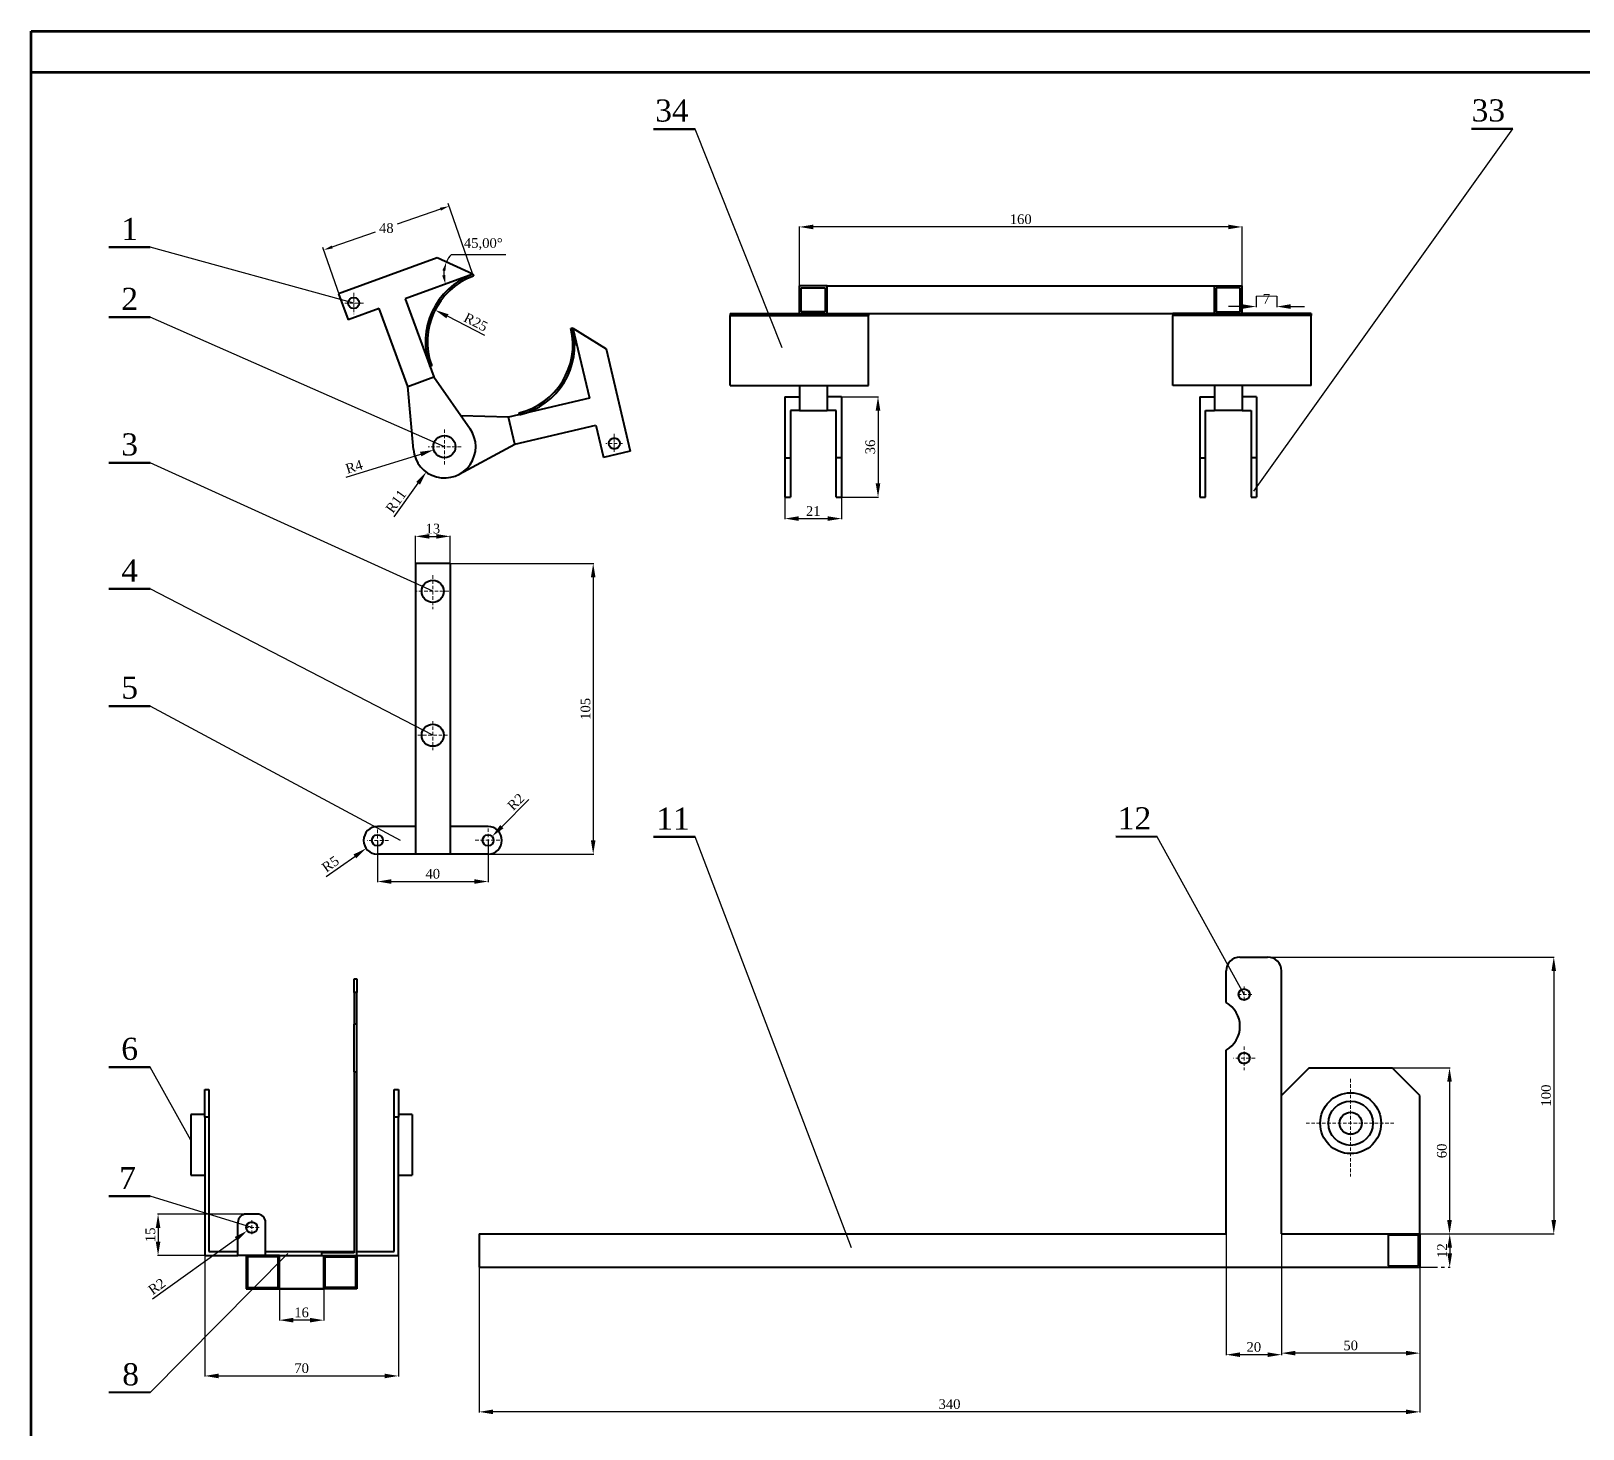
# Model space of a CAD drawing. Header units: millimetres. Extents: x -535 to 3636, y 24 to 870.
# Drawn here: x 2447 to 3008, y 365 to 870 of the extents above; entities that cross this region are included whole.
import ezdxf

# ---------------------------------------------------------------- set-up
doc = ezdxf.new("R2010")
doc.units = ezdxf.units.MM
doc.header["$PDMODE"] = 1
doc.header["$PDSIZE"] = -1
doc.linetypes.add('HIDDEN', pattern=[1.905, 1.27, -0.635])
doc.linetypes.add('PHANTOM', pattern=[12.7, 6.35, -1.27, 1.27, -1.27, 1.27, -1.27])
doc.layers.add('dddd', color=1, linetype='Continuous')
doc.layers.add('jkjhkjk', color=7, linetype='Continuous')
doc.layers.add('NETCOBAN', color=1, linetype='Continuous', lineweight=20)
doc.styles.get("Standard").update_dxf_attribs({"font": 'times_0.ttf'})
doc.dimstyles.new('DAN', dxfattribs={"dimtxt": 3.5, "dimasz": 5, "dimexe": 0.18, "dimexo": 0.0625, "dimgap": 1, "dimtad": 1, "dimdec": 0, "dimrnd": 0.001, "dimzin": 0, "dimdsep": 46, "dimtxsty": 'Standard', "dimcen": 0.09, "dimadec": 0, "dimazin": 0, "dimtfac": 1, "dimtdec": 0, "dimtofl": 0, "dimtmove": 0, "dimatfit": 3, "dimfxl": 1, "dimtolj": 1, "dimtzin": 0, "dimarcsym": 0})
doc.dimstyles.new('ISO-25', dxfattribs={"dimtxt": 2.5, "dimasz": 2.5, "dimexe": 1.25, "dimexo": 0.625, "dimtad": 1, "dimtxsty": 'Standard', "dimcen": 2.5, "dimadec": 0, "dimazin": 0, "dimtfac": 1, "dimtmove": 0, "dimatfit": 3, "dimfxl": 1, "dimarcsym": 0})

# ---------------------------------------------------------------- blocks, each defined once
blk = doc.blocks.new('*D17')
at = {"color": 0, "lineweight": -2}
for p, q in [((2606.56, 782.73), (2597.74, 807.97)), ((2594.96, 805.93), (2579.33, 800.47)), ((2555.87, 792.28), (2571.49, 797.74)), ((2561.24, 766.89), (2552.42, 792.13))]:
    blk.add_line(p, q, dxfattribs=at)
at = {"color": 0, "lineweight": 15}
for points in [[(2594.77, 806.45), (2595.14, 805.41), (2598.07, 807.02)], [(2555.69, 792.8), (2556.05, 791.76), (2552.75, 791.19)]]:
    blk.add_solid(points, dxfattribs=at)
at = {"layer": 'Defpoints', "color": 0, "lineweight": 15}
for p in [(2552.75, 791.19), (2606.89, 781.78), (2561.57, 765.95)]:
    blk.add_point(p, dxfattribs=at)
at = {"color": 0, "insert": (2575.41, 799.1), "char_height": 3.5, "attachment_point": 5}
blk.add_mtext('48', dxfattribs=at)
blk = doc.blocks.new('*D18')
at = {"color": 0, "lineweight": -2, "transparency": 16777216}
blk.add_line((2598.96, 789.61), (2618.65, 789.61), dxfattribs=at)
for start, end in [(137.0261, 155.0957), (173.1653, 182.026)]:
    blk.add_arc((2606.65, 782.44), 10.51, start, end, dxfattribs=at)
at = {"color": 0, "lineweight": 5, "transparency": 16777216}
for points in [[(2595.68, 783.84), (2596.74, 783.54), (2597.11, 786.87)], [(2596.68, 782.18), (2595.6, 781.96), (2596.78, 778.83)]]:
    blk.add_solid(points, dxfattribs=at)
at = {"layer": 'jkjhkjk', "color": 0, "lineweight": 5, "transparency": 16777216}
for p in [(2593.82, 788.4), (2596.18, 781.51), (2606.65, 782.44), (2606.65, 782.44), (2582.23, 773.51)]:
    blk.add_point(p, dxfattribs=at)
at = {"color": 0, "transparency": 16777216, "insert": (2610.46, 793.31), "char_height": 3.5, "attachment_point": 5}
blk.add_mtext('45,00°', dxfattribs=at)
blk = doc.blocks.new('*D19')
at = {"color": 0, "lineweight": -2, "transparency": 16777216}
for p, q in [((2596.34, 720.14), (2596.52, 720.14)), ((2596.43, 720.05), (2596.43, 720.23)), ((2560.86, 709.16), (2587.84, 717.48))]:
    blk.add_line(p, q, dxfattribs=at)
at = {"color": 0, "lineweight": 5, "transparency": 16777216}
blk.add_solid([(2587.59, 718.28), (2588.08, 716.69), (2592.61, 718.96)], dxfattribs=at)
at = {"layer": 'jkjhkjk', "color": 0, "lineweight": 5, "transparency": 16777216}
for p in [(2592.61, 718.96), (2596.43, 720.14)]:
    blk.add_point(p, dxfattribs=at)
at = {"color": 0, "transparency": 16777216, "insert": (2563.76, 712.93), "char_height": 3.5, "attachment_point": 5, "rotation": 17.1542}
blk.add_mtext('\\A1;R4', dxfattribs=at)
blk = doc.blocks.new('*D20')
at = {"color": 0, "lineweight": -2, "transparency": 16777216}
for p, q in [((2596.34, 720.14), (2596.52, 720.14)), ((2596.43, 720.05), (2596.43, 720.23)), ((2578.24, 694.81), (2586.93, 706.91))]:
    blk.add_line(p, q, dxfattribs=at)
at = {"color": 0, "lineweight": 5, "transparency": 16777216}
blk.add_solid([(2586.25, 707.39), (2587.61, 706.42), (2589.85, 710.97)], dxfattribs=at)
at = {"layer": 'jkjhkjk', "color": 0, "lineweight": 5, "transparency": 16777216}
for p in [(2596.43, 720.14), (2589.85, 710.97)]:
    blk.add_point(p, dxfattribs=at)
at = {"color": 0, "transparency": 16777216, "insert": (2578.89, 700.43), "char_height": 3.5, "attachment_point": 5, "rotation": 54.3145}
blk.add_mtext('\\A1;R11', dxfattribs=at)
blk = doc.blocks.new('*D21')
at = {"color": 0, "lineweight": -2, "transparency": 16777216}
for p, q in [((2719.46, 701.84), (2719.46, 693.98)), ((2739.96, 701.84), (2739.96, 693.98)), ((2724.46, 694.16), (2734.96, 694.16))]:
    blk.add_line(p, q, dxfattribs=at)
at = {"color": 0, "lineweight": 5, "transparency": 16777216}
for points in [[(2724.46, 695), (2724.46, 693.33), (2719.46, 694.16)], [(2734.96, 695), (2734.96, 693.33), (2739.96, 694.16)]]:
    blk.add_solid(points, dxfattribs=at)
at = {"layer": 'jkjhkjk', "color": 0, "lineweight": 5, "transparency": 16777216}
for p in [(2719.46, 701.91), (2739.96, 701.91), (2739.96, 694.16)]:
    blk.add_point(p, dxfattribs=at)
at = {"color": 0, "transparency": 16777216, "insert": (2729.71, 696.91), "char_height": 3.5, "attachment_point": 5}
blk.add_mtext('\\A1;21', dxfattribs=at)
blk = doc.blocks.new('*D22')
at = {"color": 0, "lineweight": -2, "transparency": 16777216}
for p, q in [((2740.02, 738.2), (2753.31, 738.2)), ((2753.13, 733.2), (2753.13, 706.91)), ((2740.02, 701.91), (2753.31, 701.91))]:
    blk.add_line(p, q, dxfattribs=at)
at = {"color": 0, "lineweight": 5, "transparency": 16777216}
for points in [[(2752.29, 733.2), (2753.96, 733.2), (2753.13, 738.2)], [(2752.29, 706.91), (2753.96, 706.91), (2753.13, 701.91)]]:
    blk.add_solid(points, dxfattribs=at)
at = {"layer": 'jkjhkjk', "color": 0, "lineweight": 5, "transparency": 16777216}
for p in [(2739.96, 738.2), (2739.96, 701.91), (2753.13, 701.91)]:
    blk.add_point(p, dxfattribs=at)
at = {"color": 0, "transparency": 16777216, "insert": (2750.35, 720.05), "char_height": 3.5, "attachment_point": 5, "rotation": 90}
blk.add_mtext('\\A1;36', dxfattribs=at)
blk = doc.blocks.new('*D23')
at = {"color": 0, "lineweight": -2, "transparency": 16777216}
for p, q in [((2598.51, 677.91), (2650.37, 677.91)), ((2650.19, 672.91), (2650.19, 577.91)), ((2598.51, 572.91), (2650.37, 572.91))]:
    blk.add_line(p, q, dxfattribs=at)
at = {"color": 0, "lineweight": 5, "transparency": 16777216}
for points in [[(2649.35, 672.91), (2651.02, 672.91), (2650.19, 677.91)], [(2649.35, 577.91), (2651.02, 577.91), (2650.19, 572.91)]]:
    blk.add_solid(points, dxfattribs=at)
at = {"layer": 'jkjhkjk', "color": 0, "lineweight": 5, "transparency": 16777216}
for p in [(2598.45, 677.91), (2598.45, 572.91), (2650.19, 572.91)]:
    blk.add_point(p, dxfattribs=at)
at = {"color": 0, "transparency": 16777216, "insert": (2647.41, 625.41), "char_height": 3.5, "attachment_point": 5, "rotation": 90}
blk.add_mtext('\\A1;105', dxfattribs=at)
blk = doc.blocks.new('*D24')
at = {"color": 0, "lineweight": -2, "transparency": 16777216}
for p, q in [((2572.2, 577.84), (2572.2, 562.87)), ((2612.2, 577.84), (2612.2, 562.87)), ((2577.2, 563.05), (2607.2, 563.05))]:
    blk.add_line(p, q, dxfattribs=at)
at = {"color": 0, "lineweight": 5, "transparency": 16777216}
for points in [[(2577.2, 563.88), (2577.2, 562.22), (2572.2, 563.05)], [(2607.2, 563.88), (2607.2, 562.22), (2612.2, 563.05)]]:
    blk.add_solid(points, dxfattribs=at)
at = {"layer": 'jkjhkjk', "color": 0, "lineweight": 5, "transparency": 16777216}
for p in [(2572.2, 577.91), (2612.2, 577.91), (2612.2, 563.05)]:
    blk.add_point(p, dxfattribs=at)
at = {"color": 0, "transparency": 16777216, "insert": (2592.2, 565.83), "char_height": 3.5, "attachment_point": 5}
blk.add_mtext('\\A1;40', dxfattribs=at)
blk = doc.blocks.new('*D25')
at = {"color": 0, "lineweight": -2, "transparency": 16777216}
for p, q in [((2572.11, 577.91), (2572.29, 577.91)), ((2572.2, 577.82), (2572.2, 578)), ((2553.72, 564.9), (2564.02, 572.15))]:
    blk.add_line(p, q, dxfattribs=at)
at = {"color": 0, "transparency": 16777216}
blk.add_solid([(2563.54, 572.83), (2564.5, 571.47), (2568.11, 575.03)], dxfattribs=at)
at = {"layer": 'jkjhkjk', "color": 0, "transparency": 16777216}
for p in [(2572.2, 577.91), (2568.11, 575.03)]:
    blk.add_point(p, dxfattribs=at)
at = {"color": 0, "transparency": 16777216, "insert": (2555.22, 569.36), "char_height": 3.5, "attachment_point": 5, "rotation": 35.1223}
blk.add_mtext('\\A1;R5', dxfattribs=at)
blk = doc.blocks.new('*D26')
at = {"color": 0, "lineweight": -2, "transparency": 16777216}
for p, q in [((2626.93, 592.63), (2617.15, 582.85)), ((2612.11, 577.91), (2612.29, 577.91)), ((2612.2, 577.82), (2612.2, 578))]:
    blk.add_line(p, q, dxfattribs=at)
at = {"color": 0, "lineweight": 5, "transparency": 16777216}
blk.add_solid([(2616.56, 583.44), (2617.74, 582.27), (2613.62, 579.32)], dxfattribs=at)
at = {"layer": 'jkjhkjk', "color": 0, "lineweight": 5, "transparency": 16777216}
for p in [(2612.2, 577.91), (2613.62, 579.32)]:
    blk.add_point(p, dxfattribs=at)
at = {"color": 0, "transparency": 16777216, "insert": (2622.25, 591.84), "char_height": 3.5, "attachment_point": 5, "rotation": 44.9821}
blk.add_mtext('\\A1;R2', dxfattribs=at)
blk = doc.blocks.new('*D27')
at = {"color": 0, "lineweight": -2, "transparency": 16777216}
for p, q in [((2585.95, 677.97), (2585.95, 687.93)), ((2590.95, 687.75), (2593.51, 687.75)), ((2598.51, 677.97), (2598.51, 687.93))]:
    blk.add_line(p, q, dxfattribs=at)
at = {"color": 0, "lineweight": 5, "transparency": 16777216}
for points in [[(2590.95, 688.58), (2590.95, 686.91), (2585.95, 687.75)], [(2593.51, 688.58), (2593.51, 686.91), (2598.51, 687.75)]]:
    blk.add_solid(points, dxfattribs=at)
at = {"layer": 'jkjhkjk', "color": 0, "lineweight": 5, "transparency": 16777216}
for p in [(2598.51, 687.75), (2585.95, 677.91), (2598.51, 677.91)]:
    blk.add_point(p, dxfattribs=at)
at = {"color": 0, "transparency": 16777216, "insert": (2592.23, 690.53), "char_height": 3.5, "attachment_point": 5}
blk.add_mtext('\\A1;13', dxfattribs=at)
blk = doc.blocks.new('*D28')
at = {"color": 0, "lineweight": -2, "transparency": 16777216}
for p, q in [((2509.79, 427.86), (2509.79, 384.26)), ((2579.79, 427.86), (2579.79, 384.26)), ((2514.79, 384.44), (2574.79, 384.44))]:
    blk.add_line(p, q, dxfattribs=at)
at = {"color": 0, "lineweight": 5, "transparency": 16777216}
for points in [[(2514.79, 385.27), (2514.79, 383.6), (2509.79, 384.44)], [(2574.79, 385.27), (2574.79, 383.6), (2579.79, 384.44)]]:
    blk.add_solid(points, dxfattribs=at)
at = {"layer": 'jkjhkjk', "color": 0, "lineweight": 5, "transparency": 16777216}
for p in [(2509.79, 427.92), (2579.79, 427.92), (2579.79, 384.44)]:
    blk.add_point(p, dxfattribs=at)
at = {"color": 0, "transparency": 16777216, "insert": (2544.79, 387.22), "char_height": 3.5, "attachment_point": 5}
blk.add_mtext('\\A1;70', dxfattribs=at)
blk = doc.blocks.new('*D29')
at = {"color": 0, "lineweight": -2, "transparency": 16777216}
for p, q in [((2536.79, 415.86), (2536.79, 404.41)), ((2552.79, 415.86), (2552.79, 404.41)), ((2547.79, 404.59), (2541.79, 404.59))]:
    blk.add_line(p, q, dxfattribs=at)
at = {"color": 0, "lineweight": 5, "transparency": 16777216}
for points in [[(2541.79, 405.42), (2541.79, 403.75), (2536.79, 404.59)], [(2547.79, 405.42), (2547.79, 403.75), (2552.79, 404.59)]]:
    blk.add_solid(points, dxfattribs=at)
at = {"layer": 'jkjhkjk', "color": 0, "lineweight": 5, "transparency": 16777216}
for p in [(2536.79, 415.92), (2552.79, 415.92), (2536.79, 404.59)]:
    blk.add_point(p, dxfattribs=at)
at = {"color": 0, "transparency": 16777216, "insert": (2544.79, 407.37), "char_height": 3.5, "attachment_point": 5}
blk.add_mtext('\\A1;16', dxfattribs=at)
blk = doc.blocks.new('*D30')
at = {"color": 0, "lineweight": -2, "transparency": 16777216}
for p, q in [((2524.72, 442.92), (2492.74, 442.92)), ((2492.92, 437.92), (2492.92, 432.92)), ((2524.72, 427.92), (2492.74, 427.92))]:
    blk.add_line(p, q, dxfattribs=at)
at = {"color": 0, "lineweight": 5, "transparency": 16777216}
for points in [[(2492.08, 437.92), (2493.75, 437.92), (2492.92, 442.92)], [(2492.08, 432.92), (2493.75, 432.92), (2492.92, 427.92)]]:
    blk.add_solid(points, dxfattribs=at)
at = {"layer": 'jkjhkjk', "color": 0, "lineweight": 5, "transparency": 16777216}
for p in [(2524.79, 442.92), (2492.92, 427.92), (2524.79, 427.92)]:
    blk.add_point(p, dxfattribs=at)
at = {"color": 0, "transparency": 16777216, "insert": (2490.14, 435.42), "char_height": 3.5, "attachment_point": 5, "rotation": 90}
blk.add_mtext('\\A1;15', dxfattribs=at)
blk = doc.blocks.new('*D31')
at = {"color": 0, "lineweight": -2, "transparency": 16777216}
for p, q in [((2526.7, 438.08), (2526.88, 438.08)), ((2526.79, 437.99), (2526.79, 438.17)), ((2490.94, 412.31), (2521.1, 433.99))]:
    blk.add_line(p, q, dxfattribs=at)
at = {"color": 0, "lineweight": 5, "transparency": 16777216}
blk.add_solid([(2520.62, 434.67), (2521.59, 433.32), (2525.16, 436.91)], dxfattribs=at)
at = {"layer": 'jkjhkjk', "color": 0, "lineweight": 5, "transparency": 16777216}
for p in [(2526.79, 438.08), (2525.16, 436.91)]:
    blk.add_point(p, dxfattribs=at)
at = {"color": 0, "transparency": 16777216, "insert": (2492.47, 416.8), "char_height": 3.5, "attachment_point": 5, "rotation": 35.7081}
blk.add_mtext('\\A1;R2', dxfattribs=at)
blk = doc.blocks.new('*D32')
at = {"color": 0, "lineweight": -2, "transparency": 16777216}
for p, q in [((2898.97, 435.68), (2898.97, 392.49)), ((2948.97, 435.68), (2948.97, 392.49)), ((2943.97, 392.67), (2903.97, 392.67))]:
    blk.add_line(p, q, dxfattribs=at)
at = {"color": 0, "lineweight": 5, "transparency": 16777216}
for points in [[(2903.97, 393.5), (2903.97, 391.84), (2898.97, 392.67)], [(2943.97, 393.5), (2943.97, 391.84), (2948.97, 392.67)]]:
    blk.add_solid(points, dxfattribs=at)
at = {"layer": 'jkjhkjk', "color": 0, "lineweight": 5, "transparency": 16777216}
for p in [(2898.97, 435.74), (2948.97, 435.74), (2898.97, 392.67)]:
    blk.add_point(p, dxfattribs=at)
at = {"color": 0, "transparency": 16777216, "insert": (2923.97, 395.45), "char_height": 3.5, "attachment_point": 5}
blk.add_mtext('\\A1;50', dxfattribs=at)
blk = doc.blocks.new('*D33')
at = {"color": 0, "lineweight": -2, "transparency": 16777216}
for p, q in [((2878.97, 435.68), (2878.97, 391.93)), ((2898.97, 435.62), (2898.97, 391.93)), ((2893.97, 392.11), (2883.97, 392.11))]:
    blk.add_line(p, q, dxfattribs=at)
at = {"color": 0, "transparency": 16777216}
for points in [[(2883.97, 392.94), (2883.97, 391.28), (2878.97, 392.11)], [(2893.97, 392.94), (2893.97, 391.28), (2898.97, 392.11)]]:
    blk.add_solid(points, dxfattribs=at)
at = {"layer": 'jkjhkjk', "color": 0, "transparency": 16777216}
for p in [(2878.97, 435.74), (2898.97, 435.68), (2878.97, 392.11)]:
    blk.add_point(p, dxfattribs=at)
at = {"color": 0, "transparency": 16777216, "insert": (2888.97, 394.89), "char_height": 3.5, "attachment_point": 5}
blk.add_mtext('\\A1;20', dxfattribs=at)
blk = doc.blocks.new('*D34')
at = {"color": 0, "lineweight": -2, "transparency": 16777216}
for p, q in [((2894.03, 535.74), (2997.56, 535.74)), ((2997.38, 530.74), (2997.38, 440.74)), ((2899.03, 435.74), (2997.56, 435.74))]:
    blk.add_line(p, q, dxfattribs=at)
at = {"color": 0, "lineweight": 5, "transparency": 16777216}
for points in [[(2996.55, 530.74), (2998.21, 530.74), (2997.38, 535.74)], [(2996.55, 440.74), (2998.21, 440.74), (2997.38, 435.74)]]:
    blk.add_solid(points, dxfattribs=at)
at = {"layer": 'jkjhkjk', "color": 0, "lineweight": 5, "transparency": 16777216}
for p in [(2893.97, 535.74), (2898.97, 435.74), (2997.38, 435.74)]:
    blk.add_point(p, dxfattribs=at)
at = {"color": 0, "transparency": 16777216, "insert": (2994.6, 485.74), "char_height": 3.5, "attachment_point": 5, "rotation": 90}
blk.add_mtext('\\A1;100', dxfattribs=at)
blk = doc.blocks.new('*D35')
at = {"color": 0, "lineweight": -2, "transparency": 16777216}
blk.add_line((2611.03, 760.35), (2597.5, 767.25), dxfattribs=at)
at = {"color": 0, "lineweight": 5, "transparency": 16777216}
blk.add_solid([(2597.88, 767.99), (2597.12, 766.51), (2593.05, 769.52)], dxfattribs=at)
at = {"layer": 'jkjhkjk', "color": 0, "lineweight": 5, "transparency": 16777216}
for p in [(2593.05, 769.52), (2615.58, 758.02)]:
    blk.add_point(p, dxfattribs=at)
at = {"color": 0, "transparency": 16777216, "insert": (2607.76, 765.14), "char_height": 3.5, "attachment_point": 5, "rotation": 332.964}
blk.add_mtext('\\A1;R25', dxfattribs=at)
blk = doc.blocks.new('*D36')
at = {"color": 0, "lineweight": -2, "transparency": 16777216}
for p, q in [((2724.71, 778.26), (2724.71, 799.7)), ((2879.71, 799.52), (2729.71, 799.52)), ((2884.71, 777.56), (2884.71, 799.7))]:
    blk.add_line(p, q, dxfattribs=at)
at = {"color": 0, "lineweight": 5, "transparency": 16777216}
for points in [[(2729.71, 800.35), (2729.71, 798.69), (2724.71, 799.52)], [(2879.71, 800.35), (2879.71, 798.69), (2884.71, 799.52)]]:
    blk.add_solid(points, dxfattribs=at)
at = {"layer": 'jkjhkjk', "color": 0, "lineweight": 5, "transparency": 16777216}
for p in [(2724.71, 799.52), (2724.71, 778.2), (2884.71, 777.5)]:
    blk.add_point(p, dxfattribs=at)
at = {"color": 0, "transparency": 16777216, "insert": (2804.71, 802.3), "char_height": 3.5, "attachment_point": 5}
blk.add_mtext('\\A1;160', dxfattribs=at)
blk = doc.blocks.new('*D37')
at = {"color": 0, "lineweight": -2, "transparency": 16777216}
for p, q in [((2608.97, 423.68), (2608.97, 371.28)), ((2948.97, 423.68), (2948.97, 371.28)), ((2943.97, 371.46), (2613.97, 371.46))]:
    blk.add_line(p, q, dxfattribs=at)
at = {"color": 0, "lineweight": 5, "transparency": 16777216}
for points in [[(2613.97, 372.29), (2613.97, 370.63), (2608.97, 371.46)], [(2943.97, 372.29), (2943.97, 370.63), (2948.97, 371.46)]]:
    blk.add_solid(points, dxfattribs=at)
at = {"layer": 'jkjhkjk', "color": 0, "lineweight": 5, "transparency": 16777216}
for p in [(2608.97, 423.74), (2948.97, 423.74), (2608.97, 371.46)]:
    blk.add_point(p, dxfattribs=at)
at = {"color": 0, "transparency": 16777216, "insert": (2778.97, 374.24), "char_height": 3.5, "attachment_point": 5}
blk.add_mtext('\\A1;340', dxfattribs=at)
blk = doc.blocks.new('*D66')
at = {"color": 0, "linetype": 'PHANTOM', "lineweight": -2, "transparency": 16777216}
for p, q in [((2949.03, 435.74), (2959.95, 435.74)), ((2959.77, 430.74), (2959.77, 428.68)), ((2949.03, 423.68), (2959.95, 423.68))]:
    blk.add_line(p, q, dxfattribs=at)
at = {"color": 0, "linetype": 'PHANTOM', "lineweight": 5, "transparency": 16777216}
for points in [[(2958.94, 430.74), (2960.6, 430.74), (2959.77, 435.74)], [(2958.94, 428.68), (2960.6, 428.68), (2959.77, 423.68)]]:
    blk.add_solid(points, dxfattribs=at)
at = {"layer": 'jkjhkjk', "color": 0, "linetype": 'PHANTOM', "lineweight": 5, "transparency": 16777216}
for p in [(2948.97, 435.74), (2948.97, 423.68), (2959.77, 423.68)]:
    blk.add_point(p, dxfattribs=at)
at = {"color": 0, "linetype": 'PHANTOM', "lineweight": 5, "transparency": 16777216, "insert": (2957.02, 429.71), "char_height": 3.5, "attachment_point": 5, "rotation": 90}
blk.add_mtext('\\A1;12', dxfattribs=at)
blk = doc.blocks.new('*D67')
at = {"color": 0, "lineweight": -2}
for p, q in [((2939.03, 495.74), (2959.88, 495.74)), ((2959.7, 490.74), (2959.7, 440.74)), ((2949.09, 435.74), (2959.88, 435.74))]:
    blk.add_line(p, q, dxfattribs=at)
at = {"color": 0, "lineweight": 15}
for points in [[(2958.86, 490.74), (2960.53, 490.74), (2959.7, 495.74)], [(2958.86, 440.74), (2960.53, 440.74), (2959.7, 435.74)]]:
    blk.add_solid(points, dxfattribs=at)
at = {"layer": 'Defpoints', "color": 0, "lineweight": 15}
for p in [(2938.97, 495.74), (2949.03, 435.74), (2959.7, 435.74)]:
    blk.add_point(p, dxfattribs=at)
at = {"color": 0, "lineweight": 15, "insert": (2956.92, 465.74), "char_height": 3.5, "attachment_point": 5, "rotation": 90}
blk.add_mtext('\\A1;60', dxfattribs=at)
blk = doc.blocks.new('*D68')
at = {"color": 0, "lineweight": -2}
for p, q in [((2889.79, 774.46), (2889.79, 770.58)), ((2897.28, 774.46), (2897.28, 770.58)), ((2884.79, 770.76), (2879.79, 770.76)), ((2902.28, 770.76), (2907.28, 770.76))]:
    blk.add_line(p, q, dxfattribs=at)
at = {"color": 0, "lineweight": 15}
for points in [[(2884.79, 771.6), (2884.79, 769.93), (2889.79, 770.76)], [(2902.28, 771.6), (2902.28, 769.93), (2897.28, 770.76)]]:
    blk.add_solid(points, dxfattribs=at)
at = {"layer": 'Defpoints', "color": 0, "lineweight": 15}
for p in [(2889.79, 774.52), (2897.28, 774.52), (2897.28, 770.76)]:
    blk.add_point(p, dxfattribs=at)
at = {"color": 0, "insert": (2893.54, 773.55), "char_height": 3.5, "attachment_point": 5}
blk.add_mtext('\\A1;7', dxfattribs=at)

msp = doc.modelspace()

# ---------------------------------------------------------------- linework, layer by layer
at = {"color": 6, "lineweight": 50}
for p, q in [((2687.0169, 834.8839), (2672.0169, 834.8839)), ((2982.5941, 834.9788), (2967.5941, 834.9788)), ((2490.0954, 792.1591), (2475.0954, 792.1591)), ((2490.0954, 766.9171), (2475.0954, 766.9171)), ((2490.0954, 714.2958), (2475.0954, 714.2958)), ((2490.0954, 668.7772), (2475.0954, 668.7772)), ((2490.0954, 626.4427), (2475.0954, 626.4427)), ((2687.0169, 579.155), (2672.0169, 579.155)), ((2854.0884, 579.155), (2839.0892, 579.3121)), ((2490.0954, 495.9527), (2475.0954, 495.9527)), ((2490.0954, 449.4082), (2475.0954, 449.4082))]:
    msp.add_line(p, q, dxfattribs=at)
at = {"color": 1}
for p, q in [((2718.4797, 755.904), (2687.0169, 834.8839)), ((2888.9355, 704.0218), (2982.5941, 834.9788)), ((2563.611, 772.0194), (2490.0954, 792.1591)), ((2596.4349, 720.1389), (2490.0954, 766.9171)), ((2592.2021, 667.9064), (2490.0954, 714.2958)), ((2592.2021, 615.9064), (2490.0954, 668.7772)), ((2580.5117, 577.9064), (2490.0954, 626.4427)), ((2743.5959, 430.7651), (2687.0169, 579.155)), ((2885.4673, 522.2424), (2854.0884, 579.155)), ((2504.7861, 469.6213), (2490.0954, 495.9527)), ((2526.7861, 438.0778), (2490.0954, 449.4082)), ((2539.8549, 428.6573), (2490.0954, 378.4426))]:
    msp.add_line(p, q, dxfattribs=at)
at = {"color": 7, "linetype": 'Continuous', "lineweight": 40}
for p, q in [((2593.8231, 788.3971), (2558.1366, 775.3407)), ((2606.6502, 782.4417), (2593.8231, 788.3971)), ((2606.6502, 782.4417), (2582.2331, 773.5084)), ((2606.6502, 782.4417), (2606.8907, 781.7844)), ((2558.1366, 775.3407), (2561.5725, 765.9495)), ((2734.7085, 778.1981), (2724.7085, 778.1981)), ((2724.7085, 768.1981), (2724.7085, 778.1981)), ((2725.4085, 777.4981), (2734.0085, 777.4981)), ((2725.4085, 768.8981), (2725.4085, 777.4981)), ((2734.0085, 777.4981), (2734.0085, 768.8981)), ((2734.7085, 768.1981), (2734.7085, 778.1981)), ((2734.7085, 778.1981), (2874.7085, 778.1981)), ((2874.7085, 768.1981), (2874.7085, 778.1981)), ((2874.7085, 778.1981), (2884.7085, 778.1981)), ((2884.0085, 777.4981), (2875.4085, 777.4981)), ((2875.4085, 777.4981), (2875.4085, 768.8981)), ((2884.0085, 768.8981), (2884.0085, 777.4981)), ((2884.7085, 768.1981), (2884.7085, 778.1981)), ((2572.8419, 770.0726), (2561.5725, 765.9495)), ((2583.1496, 741.8989), (2572.8419, 770.0726)), ((2582.2331, 773.5084), (2592.5408, 745.3348)), ((2734.0085, 768.8981), (2725.4085, 768.8981)), ((2875.4085, 768.8981), (2884.0085, 768.8981)), ((2642.822, 762.9669), (2642.1408, 762.8057)), ((2642.822, 762.9669), (2654.8553, 755.5373)), ((2642.822, 762.9669), (2648.8069, 737.6651)), ((2699.7085, 768.1981), (2699.7085, 767.4981)), ((2699.7085, 768.1981), (2749.7085, 768.1981)), ((2699.7085, 767.4981), (2749.7085, 767.4981)), ((2699.7085, 742.1981), (2699.7085, 767.4981)), ((2724.7085, 768.1981), (2734.7085, 768.1981)), ((2749.7085, 768.1981), (2859.7085, 768.1981)), ((2749.7085, 768.1981), (2749.7085, 767.4981)), ((2749.7085, 742.1981), (2749.7085, 767.4981)), ((2909.7085, 768.1981), (2859.7085, 768.1981)), ((2859.7085, 768.1981), (2859.7085, 767.4981)), ((2909.7085, 767.4981), (2859.7085, 767.4981)), ((2859.7085, 742.1981), (2859.7085, 767.4981)), ((2884.7085, 768.1981), (2874.7085, 768.1981)), ((2909.7085, 768.1981), (2909.7085, 767.4981)), ((2909.7085, 742.1981), (2909.7085, 767.4981)), ((2654.8553, 755.5373), (2663.6026, 718.5578)), ((2591.8238, 749.3318), (2591.1664, 749.0913)), ((2583.1496, 741.8989), (2592.5408, 745.3348)), ((2585.1871, 719.1322), (2583.1496, 741.8989)), ((2592.5408, 745.3348), (2605.6766, 726.6285)), ((2699.7085, 742.1981), (2749.7085, 742.1981)), ((2724.7085, 742.1981), (2724.7085, 738.1981)), ((2734.7085, 742.1981), (2734.7085, 738.1981)), ((2909.7085, 742.1981), (2859.7085, 742.1981)), ((2874.7085, 742.1981), (2874.7085, 738.1981)), ((2884.7085, 742.1981), (2884.7085, 738.1981)), ((2648.8069, 737.6651), (2619.6126, 730.7594)), ((2719.4585, 738.1981), (2724.7085, 738.1981)), ((2719.4585, 738.1981), (2719.4585, 716.1173)), ((2724.7085, 738.1981), (2724.7085, 733.1981)), ((2734.7085, 738.1981), (2734.7085, 733.1981)), ((2739.9585, 738.1981), (2734.7085, 738.1981)), ((2739.9585, 738.1981), (2739.9585, 716.1173)), ((2869.4585, 738.1981), (2874.7085, 738.1981)), ((2869.4585, 738.1981), (2869.4585, 716.1173)), ((2874.7085, 738.1981), (2874.7085, 733.1981)), ((2884.7085, 738.1981), (2884.7085, 733.1981)), ((2889.9585, 738.1981), (2884.7085, 738.1981)), ((2889.9585, 738.1981), (2889.9585, 716.1173)), ((2619.6126, 730.7594), (2602.4233, 731.2615)), ((2621.9145, 721.0279), (2619.6126, 730.7594)), ((2623.344, 732.3614), (2623.5052, 731.6801)), ((2724.7085, 733.1981), (2721.4585, 733.1981)), ((2721.4585, 733.1981), (2721.4585, 716.1173)), ((2724.7085, 733.1981), (2734.7085, 733.1981)), ((2737.9585, 733.1981), (2734.7085, 733.1981)), ((2737.9585, 716.1173), (2737.9585, 733.1981)), ((2871.4585, 733.1981), (2874.7085, 733.1981)), ((2871.4585, 716.1173), (2871.4585, 733.1981)), ((2884.7085, 733.1981), (2874.7085, 733.1981)), ((2884.7085, 733.1981), (2887.9585, 733.1981)), ((2887.9585, 733.1981), (2887.9585, 716.1173)), ((2621.9145, 721.0279), (2651.1088, 727.9336)), ((2651.1088, 727.9336), (2653.8711, 716.2559)), ((2601.7868, 710.195), (2621.9145, 721.0279)), ((2663.6026, 718.5578), (2653.8711, 716.2559)), ((2719.4585, 716.1173), (2721.4585, 716.1173)), ((2719.4585, 716.1173), (2719.4585, 701.9054)), ((2721.4585, 716.1173), (2721.4585, 701.9054)), ((2739.9585, 716.1173), (2737.9585, 716.1173)), ((2737.9585, 701.9054), (2737.9585, 716.1173)), ((2739.9585, 716.1173), (2739.9585, 701.9054)), ((2869.4585, 716.1173), (2869.4585, 701.9054)), ((2869.4585, 716.1173), (2871.4585, 716.1173)), ((2871.4585, 701.9054), (2871.4585, 716.1173)), ((2889.9585, 716.1173), (2887.9585, 716.1173)), ((2887.9585, 716.1173), (2887.9585, 701.9054)), ((2889.9585, 716.1173), (2889.9585, 701.9054)), ((2719.4585, 701.9054), (2721.4585, 701.9054)), ((2737.9585, 701.9054), (2739.9585, 701.9054)), ((2869.4585, 701.9054), (2871.4585, 701.9054)), ((2887.9585, 701.9054), (2889.9585, 701.9054)), ((2598.4521, 677.9064), (2585.9521, 677.9064)), ((2585.9521, 677.9064), (2585.9521, 572.9064)), ((2598.4521, 677.9064), (2598.4521, 572.9064)), ((2585.9521, 582.9064), (2572.2021, 582.9064)), ((2612.2021, 582.9064), (2598.4521, 582.9064)), ((2585.9521, 572.9064), (2572.2021, 572.9064)), ((2598.4521, 572.9064), (2585.9521, 572.9064)), ((2612.2021, 572.9064), (2598.4521, 572.9064)), ((2883.9673, 535.7424), (2893.9673, 535.7424)), ((2563.7861, 527.918), (2564.7861, 527.918)), ((2563.7861, 522.918), (2563.7861, 527.918)), ((2564.7861, 527.918), (2564.7861, 522.918)), ((2878.9673, 519.4027), (2878.9673, 530.7424)), ((2898.9673, 485.7424), (2898.9673, 530.7424)), ((2564.7861, 522.918), (2563.7861, 522.918)), ((2563.7861, 522.918), (2563.7861, 511.5782)), ((2564.7861, 511.5782), (2564.7861, 522.918)), ((2563.7861, 494.2577), (2563.7861, 511.5782)), ((2564.7861, 511.5782), (2563.7861, 511.5782)), ((2564.7861, 494.2577), (2564.7861, 511.5782)), ((2878.9673, 435.7424), (2878.9673, 502.0822)), ((2563.7861, 494.2577), (2563.7861, 428.918)), ((2563.7861, 494.2577), (2564.7861, 494.2577)), ((2564.7861, 427.918), (2564.7861, 494.2577)), ((2908.9673, 495.7424), (2898.9673, 485.7424)), ((2908.9673, 495.7424), (2938.9673, 495.7424)), ((2948.9673, 485.7424), (2938.9673, 495.7424)), ((2509.7861, 487.918), (2511.2861, 487.918)), ((2509.7861, 477.918), (2509.7861, 487.918)), ((2511.2861, 487.918), (2511.2861, 477.918)), ((2578.2861, 487.918), (2579.7861, 487.918)), ((2578.2861, 477.918), (2578.2861, 487.918)), ((2579.7861, 487.918), (2579.7861, 477.918)), ((2898.9673, 435.7424), (2898.9673, 485.7424)), ((2948.9673, 435.7424), (2948.9673, 485.7424)), ((2509.7861, 478.918), (2504.7861, 478.918)), ((2504.7861, 478.918), (2504.7861, 456.918)), ((2511.2861, 477.918), (2509.7861, 477.918)), ((2509.7861, 477.918), (2509.7861, 427.918)), ((2511.2861, 477.918), (2511.2861, 429.418)), ((2578.2861, 429.418), (2578.2861, 477.918)), ((2579.7861, 477.918), (2578.2861, 477.918)), ((2584.7861, 478.918), (2579.7861, 478.918)), ((2579.7861, 427.918), (2579.7861, 477.918)), ((2584.7861, 478.918), (2584.7861, 456.918)), ((2504.7861, 456.918), (2509.7861, 456.918)), ((2579.7861, 456.918), (2584.7861, 456.918)), ((2521.7861, 427.918), (2521.7861, 439.918)), ((2528.7861, 442.918), (2524.7861, 442.918)), ((2531.7861, 427.918), (2531.7861, 439.918)), ((2608.9673, 435.7424), (2608.9673, 423.7424)), ((2608.9673, 435.7424), (2878.9673, 435.7424)), ((2898.9673, 435.7424), (2948.9673, 435.7424)), ((2948.4673, 435.2424), (2937.4673, 435.2424)), ((2937.4673, 435.2424), (2937.4673, 424.2424)), ((2948.4673, 424.2424), (2948.4673, 435.2424)), ((2948.9673, 435.7424), (2948.9673, 423.7424)), ((2509.7861, 427.918), (2521.7861, 427.918)), ((2511.2861, 429.418), (2521.7861, 429.418)), ((2524.7861, 427.918), (2521.7861, 427.918)), ((2524.7861, 427.918), (2524.7861, 415.918)), ((2536.7861, 427.918), (2524.7861, 427.918)), ((2525.2861, 427.418), (2525.2861, 416.418)), ((2536.2861, 427.418), (2525.2861, 427.418)), ((2531.7861, 429.418), (2563.7861, 429.418)), ((2536.2861, 416.418), (2536.2861, 427.418)), ((2536.7861, 415.918), (2536.7861, 427.918)), ((2536.7861, 427.918), (2552.0324, 427.918)), ((2552.0324, 428.918), (2552.0324, 427.918)), ((2563.7861, 428.918), (2552.0324, 428.918)), ((2552.0324, 427.918), (2552.7861, 427.918)), ((2552.7861, 415.918), (2552.7861, 427.918)), ((2552.7861, 427.918), (2564.7861, 427.918)), ((2553.2861, 427.418), (2564.2861, 427.418)), ((2553.2861, 416.418), (2553.2861, 427.418)), ((2564.2861, 427.418), (2564.2861, 416.418)), ((2564.7861, 429.418), (2578.2861, 429.418)), ((2564.7861, 427.918), (2564.7861, 415.918)), ((2564.7861, 427.918), (2579.7861, 427.918)), ((2608.9673, 423.7424), (2948.9673, 423.7424)), ((2937.4673, 424.2424), (2948.4673, 424.2424)), ((2524.7861, 415.918), (2536.7861, 415.918)), ((2525.2861, 416.418), (2536.2861, 416.418)), ((2552.7861, 415.918), (2536.7861, 415.918)), ((2564.7861, 415.918), (2552.7861, 415.918)), ((2564.2861, 416.418), (2553.2861, 416.418))]:
    msp.add_line(p, q, dxfattribs=at)
at = {"color": 5, "linetype": 'HIDDEN', "lineweight": 15}
for p, q in [((2563.611, 775.6963), (2563.611, 767.9875)), ((2567.1238, 772.0194), (2560.4475, 772.0194)), ((2596.4349, 726.3586), (2596.4349, 713.6701)), ((2657.8161, 724.8192), (2657.8161, 718.223)), ((2602.4106, 720.1389), (2590.5583, 720.1389)), ((2660.7975, 721.2994), (2654.7882, 721.2994)), ((2592.2021, 673.7309), (2592.2021, 661.4552)), ((2597.9809, 667.9064), (2586.3782, 667.9064)), ((2592.2021, 620.9847), (2592.2021, 610.4956)), ((2597.5253, 615.9064), (2586.7998, 615.9064)), ((2576.1849, 577.9064), (2568.5257, 577.9064)), ((2572.2021, 581.8121), (2572.2021, 573.8458)), ((2616.4414, 577.9964), (2607.4063, 577.9964)), ((2612.2021, 582.2137), (2612.2021, 573.6329)), ((2888.244, 522.2424), (2882.6063, 522.2424)), ((2885.4673, 525.1721), (2885.4673, 519.4928)), ((2889.4149, 499.2424), (2881.6616, 499.2424)), ((2885.4673, 503.4991), (2885.4673, 494.8921)), ((2923.9673, 491.739), (2923.9673, 456.5144)), ((2939.6133, 475.7424), (2907.9413, 475.7424)), ((2529.4255, 438.0778), (2524.1871, 438.0778)), ((2526.7861, 440.7721), (2526.7861, 435.2898))]:
    msp.add_line(p, q, dxfattribs=at)
at = {"linetype": 'ByBlock', "lineweight": 15}
msp.add_line((2889.7869, 774.5237), (2897.2834, 774.5237), dxfattribs=at)
at = {"lineweight": 40}
msp.add_line((2536.7861, 415.918), (2552.7861, 415.918), dxfattribs=at)
at = {"color": 6, "lineweight": 40}
msp.add_line((2490.0954, 378.4426), (2475.0954, 378.4426), dxfattribs=at)
at = {"color": 7, "linetype": 'Continuous', "lineweight": 40}
for centre, radius in [((2563.611, 772.0194), 2), ((2596.4349, 720.1389), 4), ((2657.8161, 721.2994), 2), ((2592.2021, 667.9064), 4), ((2592.2021, 615.9064), 4), ((2572.2021, 577.9064), 2), ((2612.2021, 577.9064), 2), ((2885.4673, 522.2424), 2), ((2885.4673, 499.2424), 2), ((2923.9673, 475.7424), 11), ((2923.9673, 475.7424), 8), ((2923.9673, 475.7424), 4)]:
    msp.add_circle(centre, radius, dxfattribs=at)
at = {"lineweight": 40}
msp.add_circle((2526.7861, 438.0778), 2, dxfattribs=at)
at = {"color": 7, "linetype": 'Continuous', "lineweight": 40}
for centre, radius, start, end in [((2615.5835, 758.0246), 26, 110.095676, 200.095676), ((2615.5835, 758.0246), 25.3, 110.095676, 200.095676), ((2617.5202, 756.9819), 26, 283.308287, 13.308287), ((2617.5202, 756.9819), 25.3, 283.308287, 13.308287), ((2596.4349, 720.1389), 11.2927, 185.114231, 35.077121), ((2572.2021, 577.9064), 5, 90, 180), ((2572.2021, 577.9064), 5, 180, 270), ((2612.2021, 577.9064), 5, 0, 90), ((2612.2021, 577.9064), 5, 270, 0), ((2883.9673, 530.7424), 5, 90, 180), ((2893.9673, 530.7424), 5, 0, 90), ((2873.9673, 510.7424), 10, 300, 60), ((2524.7861, 439.918), 3, 90, 180), ((2528.7861, 439.918), 3, 0, 90)]:
    msp.add_arc(centre, radius, start, end, dxfattribs=at)
at = {"layer": 'dddd', "lineweight": 70}
for p, q in [((2446.9985, 870.2911), (3635.9985, 870.2911)), ((2446.9985, 29.2911), (2446.9985, 870.2911)), ((3635.9985, 855.2911), (2446.9985, 855.2911))]:
    msp.add_line(p, q, dxfattribs=at)

# ---------------------------------------------------------------- texts
at = {"layer": 'NETCOBAN', "color": 6, "char_height": 8, "width": 7.978989, "attachment_point": 5}
for s, insert in [('{\\fTimes New Roman|b0|i0|c163|p18;34}', (2678.6473, 841.5283)), ('{\\fTimes New Roman|b0|i0|c163|p18;8}', (2482.9966, 384.9646))]:
    msp.add_mtext(s, dxfattribs=dict(at, insert=insert))
at = {"layer": 'NETCOBAN', "lineweight": 50, "insert": (2973.7308, 841.5765), "char_height": 8, "width": 7.978989, "attachment_point": 5}
msp.add_mtext('{\\fTimes New Roman|b0|i0|c163|p18;33}', dxfattribs=at)
at = {"layer": 'NETCOBAN', "color": 6, "lineweight": 50, "char_height": 8, "width": 7.978989, "attachment_point": 5}
for s, insert in [('{\\fTimes New Roman|b0|i0|c0|p18;1}', (2482.6429, 798.7701)), ('{\\fTimes New Roman|b0|i0|c163|p18;2}', (2482.6429, 773.5281)), ('{\\fTimes New Roman|b0|i0|c163|p18;3}', (2482.6429, 720.9068)), ('{\\fTimes New Roman|b0|i0|c163|p18;4}', (2482.6429, 675.3882)), ('{\\fTimes New Roman|b0|i0|c163|p18;5}', (2482.6429, 633.0537)), ('{\\fTimes New Roman|b0|i0|c163|p18;11}', (2679.0488, 585.766)), ('{\\fTimes New Roman|b0|i0|c163|p18;12}', (2845.8336, 585.8844)), ('{\\fTimes New Roman|b0|i0|c163|p18;6}', (2482.6429, 502.5637)), ('{\\fTimes New Roman|b0|i0|c163|p18;7}', (2481.8888, 455.9303))]:
    msp.add_mtext(s, dxfattribs=dict(at, insert=insert))

# ---------------------------------------------------------------- dimensions: what is measured, and where the dimension line sits
at = {"color": 1}
dim = msp.add_aligned_dim(p1=(2606.8907, 781.7844), p2=(2561.5725, 765.9495), distance=-26.7343, text='48', dimstyle='ISO-25', override={"dimtxt": 3.5, "dimasz": 3.302, "dimexe": 1, "dimexo": 1, "dimgap": 1.524, "dimtih": 1, "dimtoh": 1, "dimlfac": 2, "dimzin": 0, "dimadec": 2, "dimtzin": 0}, dxfattribs=at)
dim.commit()
dim.dimension.update_dxf_attribs({"geometry": '*D17', "text_midpoint": (2575.4131, 799.1049)})
for base, p1, p2, picture, middle in [((2724.7085, 799.521), (2884.7085, 777.4981), (2724.7085, 778.1981), '*D36', (2804.7085, 802.3013)), ((2897.2834, 770.7648), (2889.7869, 774.5237), (2897.2834, 774.5237), '*D68', (2893.5351, 773.5501)), ((2739.9585201434, 694.1623242257), (2719.4585201434, 701.9054001859), (2739.9585201434, 701.9054001859), '*D21', (2729.7085201434, 696.9123242257)), ((2598.5146, 687.7466), (2585.9521, 677.9064), (2598.5146, 677.9064), '*D27', (2592.2334, 690.5269)), ((2612.2021, 563.0485), (2572.2021, 577.9064), (2612.2021, 577.9064), '*D24', (2592.2021, 565.8288)), ((2579.7861, 384.4371), (2509.7861, 427.918), (2579.7861, 427.918), '*D28', (2544.7861, 387.2224)), ((2608.9673, 371.4609), (2948.9673, 423.7424), (2608.9673, 423.7424), '*D37', (2778.9673, 374.2412)), ((2536.7861, 404.588), (2552.7861, 415.918), (2536.7861, 415.918), '*D29', (2544.7861, 407.3683))]:
    dim = msp.add_linear_dim(base=base, p1=p1, p2=p2, dimstyle='DAN', dxfattribs=at)
    dim.commit()
    dim.dimension.update_dxf_attribs({"geometry": picture, "text_midpoint": middle})
dim = msp.add_angular_dim_2l(base=(2596.1782, 781.5079), line1=((2606.6502, 782.4417), (2582.2331, 773.5084)), line2=((2606.6502, 782.4417), (2593.8231, 788.3971)), dimstyle='ISO-25', override={"dimtxt": 3.5, "dimasz": 3.302, "dimexe": 1, "dimexo": 1, "dimgap": 1.524, "dimtih": 1, "dimtoh": 1, "dimlfac": 2, "dimzin": 0, "dimadec": 2, "dimtzin": 0}, dxfattribs=at)
dim.commit()
dim.dimension.update_dxf_attribs({"geometry": '*D18', "text_midpoint": (2610.457, 793.3128)})
for center, mpoint, picture, middle in [((2615.5835, 758.0246), (2593.0483, 769.5247), '*D35', (2606.4919, 762.6642)), ((2596.4349, 720.1389), (2592.6128, 718.9591), '*D19', (2564.567, 710.3021)), ((2612.2021, 577.9064), (2613.6168, 579.3202), '*D26', (2624.1976, 589.8944)), ((2526.7861, 438.0778), (2525.1621, 436.9104), '*D31', (2494.0765, 414.5665))]:
    dim = msp.add_radius_dim(center=center, mpoint=mpoint, dimstyle='DAN', dxfattribs=at)
    dim.commit()
    dim.dimension.update_dxf_attribs({"geometry": picture, "text_midpoint": middle, "dimtype": 164})
for base, p1, p2, picture, middle in [((2753.1255, 701.9054), (2739.9585, 738.1981), (2739.9585, 701.9054), '*D22', (2750.3452, 720.0518)), ((2650.1872, 572.9064), (2598.4521, 677.9064), (2598.4521, 572.9064), '*D23', (2647.4069, 625.4064)), ((2997.3787, 435.7424), (2893.9673, 535.7424), (2898.9673, 435.7424), '*D34', (2994.5984, 485.7424)), ((2492.9161, 427.918), (2524.7861, 442.918), (2524.7861, 427.918), '*D30', (2490.1358, 435.418))]:
    dim = msp.add_linear_dim(base=base, p1=p1, p2=p2, angle=90, dimstyle='DAN', dxfattribs=at)
    dim.commit()
    dim.dimension.update_dxf_attribs({"geometry": picture, "text_midpoint": middle})
dim = msp.add_radius_dim(center=(2596.4349, 720.1389), mpoint=(2589.8474, 710.9666), dimstyle='DAN', dxfattribs=at)
dim.commit()
dim.dimension.update_dxf_attribs({"geometry": '*D20', "text_midpoint": (2578.8942, 700.4296)})
dim = msp.add_radius_dim(center=(2572.2021, 577.9064), mpoint=(2568.1125, 575.0298), dimstyle='DAN')
dim.commit()
dim.dimension.update_dxf_attribs({"geometry": '*D25', "text_midpoint": (2555.2247, 569.3638)})
at = {"color": 1, "lineweight": 15}
dim = msp.add_linear_dim(base=(2959.6976, 435.7424), p1=(2938.9673, 495.7424), p2=(2949.0298, 435.7424), angle=90, dimstyle='DAN', dxfattribs=at)
dim.commit()
dim.dimension.update_dxf_attribs({"geometry": '*D67', "text_midpoint": (2956.9173, 465.7424)})
dim = msp.add_linear_dim(base=(2878.9673, 392.1108), p1=(2898.9673, 435.6799), p2=(2878.9673, 435.7424), dimstyle='DAN')
dim.commit()
dim.dimension.update_dxf_attribs({"geometry": '*D33', "text_midpoint": (2888.9673, 394.8911)})
at = {"color": 1}
dim = msp.add_aligned_dim(p1=(2948.9673, 435.7424), p2=(2898.9673, 435.7424), distance=43.0712, dimstyle='DAN', dxfattribs=at)
dim.commit()
dim.dimension.update_dxf_attribs({"geometry": '*D32', "text_midpoint": (2923.9673, 395.4515)})
at = {"color": 1, "linetype": 'PHANTOM', "lineweight": 5}
dim = msp.add_linear_dim(base=(2959.7689, 423.6799), p1=(2948.9673, 435.7424), p2=(2948.9673, 423.6799), angle=90, dimstyle='DAN', dxfattribs=at)
dim.commit()
dim.dimension.update_dxf_attribs({"geometry": '*D66', "text_midpoint": (2957.0189, 429.7112)})

doc.saveas('drawing.dxf')
